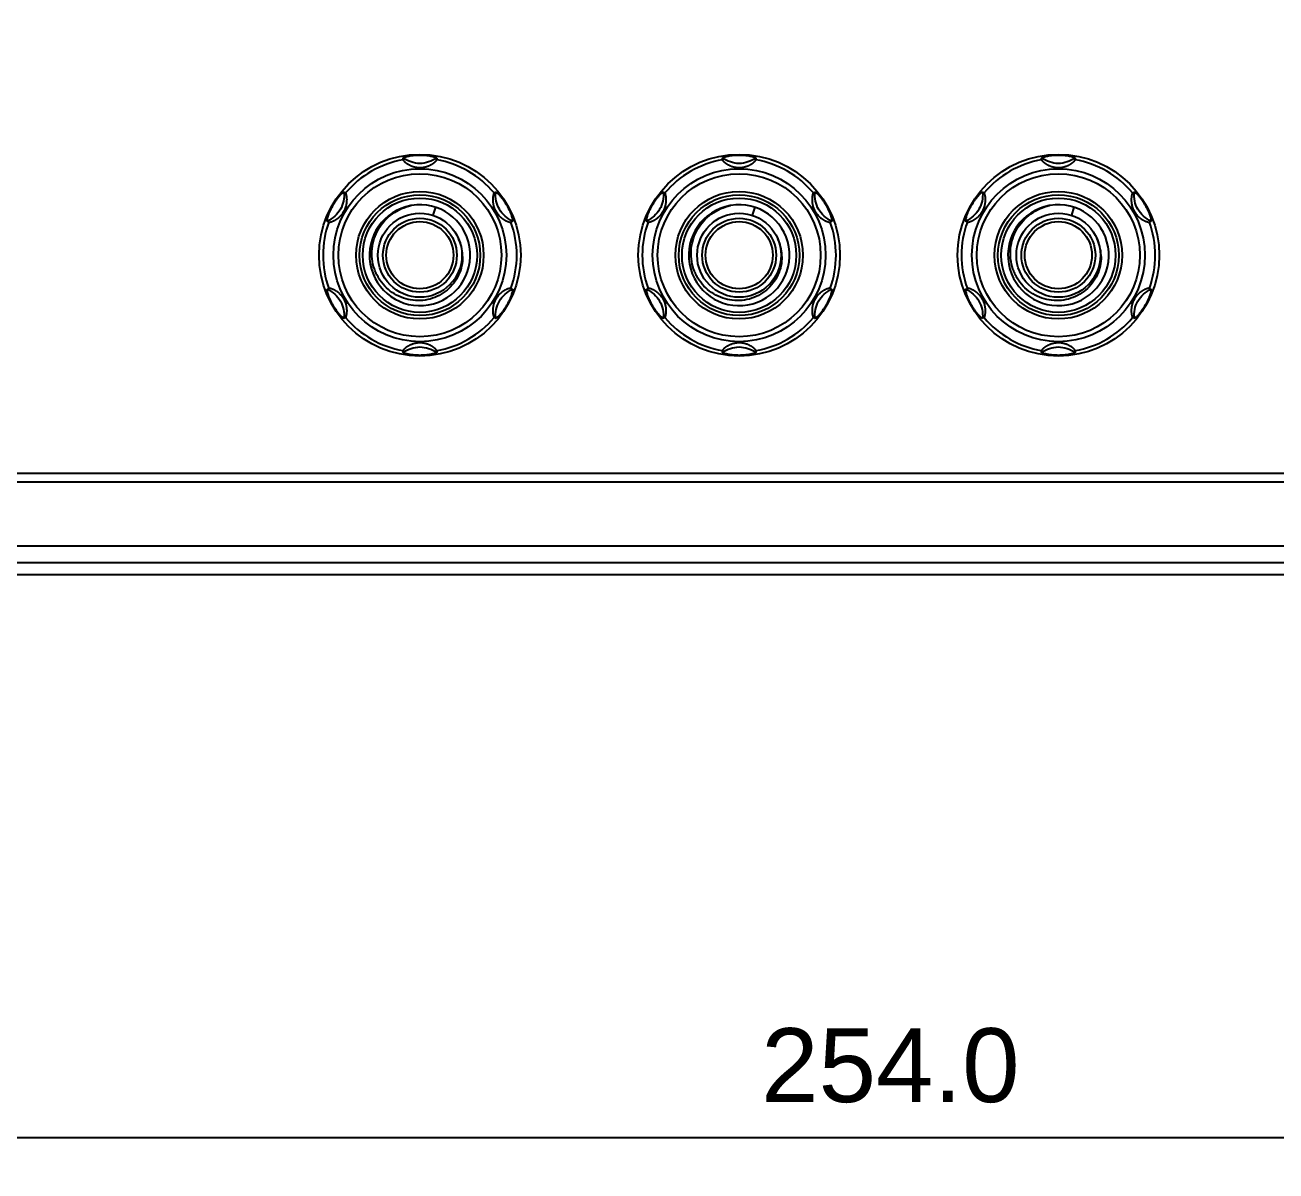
# Model space of a CAD drawing. Extents: x 1917 to 2535, y 2392 to 2924.
# Drawn here: x 1992.5 to 2066.9, y 2392 to 2460.2 of the extents above; entities that cross this region are included whole.
import ezdxf

# ---------------------------------------------------------------- set-up
doc = ezdxf.new("R2010")
doc.units = 0
doc.header["$LTSCALE"] = 10
doc.header["$MEASUREMENT"] = 0
doc.layers.get('0').update_dxf_attribs({"linetype": 'CONTINUOUS'})
doc.layers.get('DEFPOINTS').update_dxf_attribs({"linetype": 'CONTINUOUS'})
doc.layers.add('DIM', color=7, linetype='CONTINUOUS')
doc.styles.add('DIM-2', font='sanss___.ttf', dxfattribs={"height": 4.4})
doc.dimstyles.new('gw', dxfattribs={"dimscale": 2, "dimtxt": 5, "dimasz": 2, "dimexe": 1, "dimexo": 2, "dimgap": 1, "dimtad": 1, "dimdec": 1, "dimzin": 0, "dimdsep": 46, "dimtxsty": 'DIM-2', "dimcen": 2, "dimdle": 6, "dimadec": 0, "dimazin": 0, "dimtp": 0.1, "dimtm": 0.1, "dimtfac": 1, "dimtdec": 1, "dimtofl": 0, "dimtmove": 2, "dimatfit": 3, "dimfxl": 0, "dimtolj": 1, "dimtzin": 0, "dimarcsym": 0})

# ---------------------------------------------------------------- blocks, each defined once
blk = doc.blocks.new('*D2')
at = {"layer": 'DEFPOINTS', "color": 0}
for p in [(2054.75, 2576.304), (2152.117, 2419.9), (2204, 2419.9)]:
    blk.add_point(p, dxfattribs=at)
at = {"layer": 'DIM', "color": 0, "lineweight": -2}
for p, q in [((2058.75, 2576.304), (2206, 2576.304)), ((2204, 2572.304), (2204, 2423.9)), ((2156.117, 2419.9), (2206, 2419.9))]:
    blk.add_line(p, q, dxfattribs=at)
at = {"layer": 'DIM', "color": 0}
for points in [[(2203.333, 2572.304), (2204.667, 2572.304), (2204, 2576.304)], [(2203.333, 2423.9), (2204.667, 2423.9), (2204, 2419.9)]]:
    blk.add_solid(points, dxfattribs=at)
at = {"layer": 'DIM', "color": 0, "insert": (2199.731, 2498.102), "char_height": 4.4, "attachment_point": 5, "rotation": 90, "style": 'DIM-2'}
blk.add_mtext('\\A1;156.4', dxfattribs=at)
blk = doc.blocks.new('*D0')
at = {"layer": 'DEFPOINTS', "color": 0}
for p in [(1917, 2435.5), (2171, 2435.5), (2171, 2394)]:
    blk.add_point(p, dxfattribs=at)
at = {"layer": 'DIM', "color": 0, "lineweight": -2}
for p, q in [((1917, 2431.5), (1917, 2392)), ((2171, 2431.5), (2171, 2392)), ((1921, 2394), (2167, 2394))]:
    blk.add_line(p, q, dxfattribs=at)
at = {"layer": 'DIM', "color": 0}
for points in [[(1921, 2394.667), (1921, 2393.333), (1917, 2394)], [(2167, 2394.667), (2167, 2393.333), (2171, 2394)]]:
    blk.add_solid(points, dxfattribs=at)
at = {"layer": 'DIM', "color": 0, "insert": (2044, 2398.266), "char_height": 4.4, "attachment_point": 5, "style": 'DIM-2'}
blk.add_mtext('\\A1;254.0', dxfattribs=at)

msp = doc.modelspace()

# ---------------------------------------------------------------- linework, layer by layer
at = {"color": 7}
for p, q in [((2015, 2452.178), (2015, 2452.276)), ((2017, 2452.276), (2017, 2452.178)), ((2034, 2452.178), (2034, 2452.276)), ((2036, 2452.276), (2036, 2452.178)), ((2053, 2452.178), (2053, 2452.276)), ((2055, 2452.276), (2055, 2452.178)), ((2011.498, 2450.254), (2011.583, 2450.205)), ((2020.417, 2450.205), (2020.502, 2450.254)), ((2030.498, 2450.254), (2030.583, 2450.205)), ((2039.417, 2450.205), (2039.502, 2450.254)), ((2049.498, 2450.254), (2049.583, 2450.205)), ((2058.417, 2450.205), (2058.502, 2450.254)), ((2016.927, 2449.353), (2016.773, 2448.878)), ((2035.927, 2449.353), (2035.773, 2448.878)), ((2054.927, 2449.353), (2054.773, 2448.878)), ((2010.583, 2448.473), (2010.498, 2448.522)), ((2021.502, 2448.522), (2021.417, 2448.473)), ((2029.583, 2448.473), (2029.498, 2448.522)), ((2040.502, 2448.522), (2040.417, 2448.473)), ((2048.583, 2448.473), (2048.498, 2448.522)), ((2059.502, 2448.522), (2059.417, 2448.473)), ((2010.498, 2444.478), (2010.583, 2444.527)), ((2021.417, 2444.527), (2021.502, 2444.478)), ((2029.498, 2444.478), (2029.583, 2444.527)), ((2040.417, 2444.527), (2040.502, 2444.478)), ((2048.498, 2444.478), (2048.583, 2444.527)), ((2059.417, 2444.527), (2059.502, 2444.478)), ((2011.583, 2442.795), (2011.498, 2442.746)), ((2020.502, 2442.746), (2020.417, 2442.795)), ((2030.583, 2442.795), (2030.498, 2442.746)), ((2039.502, 2442.746), (2039.417, 2442.795)), ((2049.583, 2442.795), (2049.498, 2442.746)), ((2058.502, 2442.746), (2058.417, 2442.795)), ((2015, 2440.724), (2015, 2440.822)), ((2017, 2440.822), (2017, 2440.724)), ((2034, 2440.724), (2034, 2440.822)), ((2036, 2440.822), (2036, 2440.724)), ((2053, 2440.724), (2053, 2440.822)), ((2055, 2440.822), (2055, 2440.724)), ((2162, 2433.5), (1926, 2433.5)), ((2162, 2433), (1926, 2433)), ((1925.699, 2429.209), (2162.301, 2429.209)), ((1925.699, 2428.21), (2162.301, 2428.21)), ((1949, 2427.5), (2139, 2427.5))]:
    msp.add_line(p, q, dxfattribs=at)
for centre, radius in [((2016, 2446.5), 6), ((2035, 2446.5), 6), ((2054, 2446.5), 6), ((2016, 2446.5), 5.147), ((2016, 2446.5), 4.852), ((2035, 2446.5), 5.147), ((2035, 2446.5), 4.852), ((2054, 2446.5), 5.147), ((2054, 2446.5), 4.852), ((2016, 2446.5), 3.795), ((2035, 2446.5), 3.795), ((2054, 2446.5), 3.795), ((2016, 2446.5), 3.595), ((2016, 2446.5), 3.4), ((2035, 2446.5), 3.595), ((2035, 2446.5), 3.4), ((2054, 2446.5), 3.595), ((2054, 2446.5), 3.4), ((2016, 2446.5), 2.5), ((2016, 2446.5), 2.2), ((2035, 2446.5), 2.5), ((2035, 2446.5), 2.2), ((2054, 2446.5), 2.5), ((2054, 2446.5), 2.2), ((2016, 2446.5), 2), ((2035, 2446.5), 2), ((2054, 2446.5), 2)]:
    msp.add_circle(centre, radius, dxfattribs=at)
for centre, radius, start, end in [((2016, 2446.5), 5.766, 99.98818, 140.01182), ((2016, 2446.5), 5.766, 39.98818, 80.01182), ((2035, 2446.5), 5.766, 99.98818, 140.01182), ((2035, 2446.5), 5.766, 39.98818, 80.01182), ((2054, 2446.5), 5.766, 99.98818, 140.01182), ((2054, 2446.5), 5.766, 39.98818, 80.01182), ((2016, 2446.5), 3, 100.35085, 99.44619), ((2016.095, 2446.538), 2.98, 101.3727, 102.28468), ((2035, 2446.5), 3, 100.35085, 99.44619), ((2035.095, 2446.538), 2.98, 101.3727, 102.28468), ((2054, 2446.5), 3, 100.35085, 99.44619), ((2054.095, 2446.538), 2.98, 101.3727, 102.28468), ((2016, 2446.5), 5.766, 159.98818, 200.01182), ((2016, 2446.5), 5.766, 339.98818, 20.01182), ((2035, 2446.5), 5.766, 159.98818, 200.01182), ((2035, 2446.5), 5.766, 339.98818, 20.01182), ((2054, 2446.5), 5.766, 159.98818, 200.01182), ((2054, 2446.5), 5.766, 339.98818, 20.01182), ((2016.024, 2446.401), 2.519, 2.30121, 25.64582), ((2035.024, 2446.401), 2.519, 2.30121, 25.64582), ((2054.024, 2446.401), 2.519, 2.30121, 25.64582), ((2016.008, 2446.399), 2.536, 0.41505, 2.33072), ((2035.008, 2446.399), 2.536, 0.41505, 2.33072), ((2054.008, 2446.399), 2.536, 0.41505, 2.33072), ((2016, 2446.5), 5.766, 219.98818, 260.01182), ((2016, 2446.5), 5.766, 279.98818, 320.01182), ((2035, 2446.5), 5.766, 219.98818, 260.01182), ((2035, 2446.5), 5.766, 279.98818, 320.01182), ((2054, 2446.5), 5.766, 219.98818, 260.01182), ((2054, 2446.5), 5.766, 279.98818, 320.01182)]:
    msp.add_arc(centre, radius, start, end, dxfattribs=at)
for points, start_tangent, end_tangent in [([(2015, 2452.276), (2015.005, 2452.289), (2015.011, 2452.295), (2015.02, 2452.302), (2015.044, 2452.316), (2015.077, 2452.331), (2015.165, 2452.36), (2015.282, 2452.389), (2015.35, 2452.403), (2015.424, 2452.416), (2015.593, 2452.438), (2015.792, 2452.453), (2015.899, 2452.457), (2016, 2452.459)], (0.000214, 1), (1, -0.000511)), ([(2016, 2452.459), (2016.101, 2452.457), (2016.208, 2452.453), (2016.407, 2452.438), (2016.576, 2452.416), (2016.65, 2452.403), (2016.718, 2452.389), (2016.835, 2452.36), (2016.923, 2452.331), (2016.956, 2452.316), (2016.98, 2452.302), (2016.989, 2452.295), (2016.995, 2452.289), (2017, 2452.276)], (1, 0.000509), (0.0002, -1)), ([(2034, 2452.276), (2034.005, 2452.289), (2034.011, 2452.295), (2034.02, 2452.302), (2034.044, 2452.316), (2034.077, 2452.331), (2034.165, 2452.36), (2034.282, 2452.389), (2034.35, 2452.403), (2034.424, 2452.416), (2034.593, 2452.438), (2034.792, 2452.453), (2034.899, 2452.457), (2035, 2452.459)], (0.000214, 1), (1, -0.000511)), ([(2035, 2452.459), (2035.101, 2452.457), (2035.208, 2452.453), (2035.407, 2452.438), (2035.576, 2452.416), (2035.65, 2452.403), (2035.718, 2452.389), (2035.835, 2452.36), (2035.923, 2452.331), (2035.956, 2452.316), (2035.98, 2452.302), (2035.989, 2452.295), (2035.995, 2452.289), (2036, 2452.276)], (1, 0.000509), (0.0002, -1)), ([(2053, 2452.276), (2053.005, 2452.289), (2053.011, 2452.295), (2053.02, 2452.302), (2053.044, 2452.316), (2053.077, 2452.331), (2053.165, 2452.36), (2053.282, 2452.389), (2053.35, 2452.403), (2053.424, 2452.416), (2053.593, 2452.438), (2053.792, 2452.453), (2053.899, 2452.457), (2054, 2452.459)], (0.000214, 1), (1, -0.000511)), ([(2054, 2452.459), (2054.101, 2452.457), (2054.208, 2452.453), (2054.407, 2452.438), (2054.576, 2452.416), (2054.65, 2452.403), (2054.718, 2452.389), (2054.835, 2452.36), (2054.923, 2452.331), (2054.956, 2452.316), (2054.98, 2452.302), (2054.989, 2452.295), (2054.995, 2452.289), (2055, 2452.276)], (1, 0.000509), (0.0002, -1)), ([(2017, 2452.276), (2016, 2451.962), (2015, 2452.276)], (-0.84668, -0.532102), (-0.84668, 0.532102)), ([(2015, 2452.178), (2015.004, 2452.163), (2015.016, 2452.142), (2015.035, 2452.117), (2015.061, 2452.089), (2015.093, 2452.06), (2015.128, 2452.03), (2015.167, 2452), (2015.208, 2451.97), (2015.25, 2451.942), (2015.293, 2451.916), (2015.335, 2451.892), (2015.378, 2451.87), (2015.42, 2451.849), (2015.463, 2451.83), (2015.507, 2451.812), (2015.551, 2451.795), (2015.597, 2451.78), (2015.644, 2451.766), (2015.694, 2451.753), (2015.748, 2451.742), (2015.804, 2451.732), (2015.864, 2451.724), (2015.929, 2451.719), (2016, 2451.717), (2016.076, 2451.719), (2016.149, 2451.726), (2016.215, 2451.735), (2016.276, 2451.747), (2016.333, 2451.76), (2016.385, 2451.775), (2016.434, 2451.79), (2016.481, 2451.808), (2016.528, 2451.826), (2016.573, 2451.846), (2016.618, 2451.868), (2016.662, 2451.891), (2016.706, 2451.915), (2016.748, 2451.941), (2016.789, 2451.968), (2016.829, 2451.996), (2016.866, 2452.025), (2016.901, 2452.054), (2016.932, 2452.083), (2016.959, 2452.111), (2016.98, 2452.136), (2016.995, 2452.159), (2017, 2452.178)], (-0.000004, -1), (-0.000004, 1)), ([(2036, 2452.276), (2035, 2451.962), (2034, 2452.276)], (-0.84668, -0.532102), (-0.84668, 0.532102)), ([(2034, 2452.178), (2034.004, 2452.163), (2034.016, 2452.142), (2034.035, 2452.117), (2034.061, 2452.089), (2034.093, 2452.06), (2034.128, 2452.03), (2034.167, 2452), (2034.208, 2451.97), (2034.25, 2451.942), (2034.293, 2451.916), (2034.335, 2451.892), (2034.378, 2451.87), (2034.42, 2451.849), (2034.463, 2451.83), (2034.507, 2451.812), (2034.551, 2451.795), (2034.597, 2451.78), (2034.644, 2451.766), (2034.694, 2451.753), (2034.748, 2451.742), (2034.804, 2451.732), (2034.864, 2451.724), (2034.929, 2451.719), (2035, 2451.717), (2035.076, 2451.719), (2035.149, 2451.726), (2035.215, 2451.735), (2035.276, 2451.747), (2035.333, 2451.76), (2035.385, 2451.775), (2035.434, 2451.79), (2035.481, 2451.808), (2035.528, 2451.826), (2035.573, 2451.846), (2035.618, 2451.868), (2035.662, 2451.891), (2035.706, 2451.915), (2035.748, 2451.941), (2035.789, 2451.968), (2035.829, 2451.996), (2035.866, 2452.025), (2035.901, 2452.054), (2035.932, 2452.083), (2035.959, 2452.111), (2035.98, 2452.136), (2035.995, 2452.159), (2036, 2452.178)], (-0.000004, -1), (-0.000004, 1)), ([(2055, 2452.276), (2054, 2451.962), (2053, 2452.276)], (-0.84668, -0.532102), (-0.84668, 0.532102)), ([(2053, 2452.178), (2053.004, 2452.163), (2053.016, 2452.142), (2053.035, 2452.117), (2053.061, 2452.089), (2053.093, 2452.06), (2053.128, 2452.03), (2053.167, 2452), (2053.208, 2451.97), (2053.25, 2451.942), (2053.293, 2451.916), (2053.335, 2451.892), (2053.378, 2451.87), (2053.42, 2451.849), (2053.463, 2451.83), (2053.507, 2451.812), (2053.551, 2451.795), (2053.597, 2451.78), (2053.644, 2451.766), (2053.694, 2451.753), (2053.748, 2451.742), (2053.804, 2451.732), (2053.864, 2451.724), (2053.929, 2451.719), (2054, 2451.717), (2054.076, 2451.719), (2054.149, 2451.726), (2054.215, 2451.735), (2054.276, 2451.747), (2054.333, 2451.76), (2054.385, 2451.775), (2054.434, 2451.79), (2054.481, 2451.808), (2054.528, 2451.826), (2054.573, 2451.846), (2054.618, 2451.868), (2054.662, 2451.891), (2054.706, 2451.915), (2054.748, 2451.941), (2054.789, 2451.968), (2054.829, 2451.996), (2054.866, 2452.025), (2054.901, 2452.054), (2054.932, 2452.083), (2054.959, 2452.111), (2054.98, 2452.136), (2054.995, 2452.159), (2055, 2452.178)], (-0.000004, -1), (-0.000004, 1)), ([(2011.498, 2450.254), (2011.27, 2449.231), (2010.498, 2448.522)], (0.037474, -0.999298), (-0.884154, -0.467196)), ([(2010.583, 2448.473), (2010.598, 2448.469), (2010.621, 2448.468), (2010.653, 2448.473), (2010.69, 2448.482), (2010.731, 2448.494), (2010.774, 2448.51), (2010.82, 2448.528), (2010.866, 2448.549), (2010.911, 2448.571), (2010.955, 2448.595), (2010.997, 2448.62), (2011.037, 2448.645), (2011.076, 2448.672), (2011.114, 2448.699), (2011.152, 2448.728), (2011.188, 2448.758), (2011.224, 2448.789), (2011.259, 2448.823), (2011.295, 2448.859), (2011.332, 2448.9), (2011.369, 2448.943), (2011.405, 2448.991), (2011.442, 2449.044), (2011.479, 2449.104), (2011.515, 2449.171), (2011.547, 2449.237), (2011.572, 2449.298), (2011.592, 2449.356), (2011.61, 2449.413), (2011.624, 2449.467), (2011.635, 2449.52), (2011.644, 2449.571), (2011.651, 2449.621), (2011.657, 2449.671), (2011.66, 2449.72), (2011.662, 2449.768), (2011.663, 2449.817), (2011.662, 2449.865), (2011.659, 2449.913), (2011.655, 2449.96), (2011.649, 2450.007), (2011.641, 2450.052), (2011.632, 2450.095), (2011.621, 2450.134), (2011.609, 2450.167), (2011.596, 2450.191), (2011.583, 2450.205)], (0.866023, -0.500004), (-0.866028, 0.499996)), ([(2010.84, 2449.479), (2010.891, 2449.566), (2010.948, 2449.656), (2011.061, 2449.821), (2011.165, 2449.957), (2011.214, 2450.015), (2011.259, 2450.067), (2011.342, 2450.153), (2011.412, 2450.215), (2011.441, 2450.236), (2011.465, 2450.25), (2011.476, 2450.254), (2011.484, 2450.256), (2011.498, 2450.254)], (0.499585, 0.866265), (0.866109, -0.499855)), ([(2020.417, 2450.205), (2020.407, 2450.196), (2020.397, 2450.179), (2020.386, 2450.156), (2020.376, 2450.126), (2020.367, 2450.091), (2020.359, 2450.052), (2020.352, 2450.011), (2020.346, 2449.967), (2020.342, 2449.922), (2020.339, 2449.877), (2020.337, 2449.83), (2020.337, 2449.784), (2020.339, 2449.738), (2020.341, 2449.692), (2020.346, 2449.646), (2020.352, 2449.599), (2020.359, 2449.551), (2020.368, 2449.503), (2020.38, 2449.454), (2020.393, 2449.403), (2020.409, 2449.351), (2020.429, 2449.297), (2020.451, 2449.242), (2020.478, 2449.183), (2020.511, 2449.121), (2020.55, 2449.056), (2020.593, 2448.994), (2020.634, 2448.94), (2020.675, 2448.892), (2020.716, 2448.848), (2020.755, 2448.809), (2020.794, 2448.774), (2020.832, 2448.741), (2020.872, 2448.71), (2020.912, 2448.68), (2020.953, 2448.651), (2020.996, 2448.624), (2021.039, 2448.599), (2021.083, 2448.575), (2021.127, 2448.552), (2021.172, 2448.532), (2021.216, 2448.513), (2021.259, 2448.498), (2021.3, 2448.485), (2021.338, 2448.475), (2021.371, 2448.469), (2021.398, 2448.468), (2021.417, 2448.473)], (-0.866028, -0.499996), (0.866023, 0.500004)), ([(2021.502, 2448.522), (2020.73, 2449.231), (2020.502, 2450.254)], (-0.884154, 0.467196), (0.037474, 0.999298)), ([(2020.502, 2450.254), (2020.516, 2450.256), (2020.524, 2450.254), (2020.535, 2450.25), (2020.559, 2450.236), (2020.588, 2450.215), (2020.658, 2450.153), (2020.741, 2450.066), (2020.787, 2450.015), (2020.835, 2449.957), (2020.939, 2449.821), (2021.052, 2449.657), (2021.109, 2449.566), (2021.16, 2449.479)], (0.866099, 0.499873), (0.499588, -0.866263)), ([(2030.498, 2450.254), (2030.27, 2449.231), (2029.498, 2448.522)], (0.037474, -0.999298), (-0.884154, -0.467196)), ([(2029.583, 2448.473), (2029.598, 2448.469), (2029.621, 2448.468), (2029.653, 2448.473), (2029.69, 2448.482), (2029.731, 2448.494), (2029.774, 2448.51), (2029.82, 2448.528), (2029.866, 2448.549), (2029.911, 2448.571), (2029.955, 2448.595), (2029.997, 2448.62), (2030.037, 2448.645), (2030.076, 2448.672), (2030.114, 2448.699), (2030.152, 2448.728), (2030.188, 2448.758), (2030.224, 2448.789), (2030.259, 2448.823), (2030.295, 2448.859), (2030.332, 2448.9), (2030.369, 2448.943), (2030.405, 2448.991), (2030.442, 2449.044), (2030.479, 2449.104), (2030.515, 2449.171), (2030.547, 2449.237), (2030.572, 2449.298), (2030.592, 2449.356), (2030.61, 2449.413), (2030.624, 2449.467), (2030.635, 2449.52), (2030.644, 2449.571), (2030.651, 2449.621), (2030.657, 2449.671), (2030.66, 2449.72), (2030.662, 2449.768), (2030.663, 2449.817), (2030.662, 2449.865), (2030.659, 2449.913), (2030.655, 2449.96), (2030.649, 2450.007), (2030.641, 2450.052), (2030.632, 2450.095), (2030.621, 2450.134), (2030.609, 2450.167), (2030.596, 2450.191), (2030.583, 2450.205)], (0.866023, -0.500004), (-0.866028, 0.499996)), ([(2029.84, 2449.479), (2029.891, 2449.566), (2029.948, 2449.656), (2030.061, 2449.821), (2030.165, 2449.957), (2030.214, 2450.015), (2030.259, 2450.067), (2030.342, 2450.153), (2030.412, 2450.215), (2030.441, 2450.236), (2030.465, 2450.25), (2030.476, 2450.254), (2030.484, 2450.256), (2030.498, 2450.254)], (0.499585, 0.866265), (0.866109, -0.499855)), ([(2039.417, 2450.205), (2039.407, 2450.196), (2039.397, 2450.179), (2039.386, 2450.156), (2039.376, 2450.126), (2039.367, 2450.091), (2039.359, 2450.052), (2039.352, 2450.011), (2039.346, 2449.967), (2039.342, 2449.922), (2039.339, 2449.877), (2039.337, 2449.83), (2039.337, 2449.784), (2039.339, 2449.738), (2039.341, 2449.692), (2039.346, 2449.646), (2039.352, 2449.599), (2039.359, 2449.551), (2039.368, 2449.503), (2039.38, 2449.454), (2039.393, 2449.403), (2039.409, 2449.351), (2039.429, 2449.297), (2039.451, 2449.242), (2039.478, 2449.183), (2039.511, 2449.121), (2039.55, 2449.056), (2039.593, 2448.994), (2039.634, 2448.94), (2039.675, 2448.892), (2039.716, 2448.848), (2039.755, 2448.809), (2039.794, 2448.774), (2039.832, 2448.741), (2039.872, 2448.71), (2039.912, 2448.68), (2039.953, 2448.651), (2039.996, 2448.624), (2040.039, 2448.599), (2040.083, 2448.575), (2040.127, 2448.552), (2040.172, 2448.532), (2040.216, 2448.513), (2040.259, 2448.498), (2040.3, 2448.485), (2040.338, 2448.475), (2040.371, 2448.469), (2040.398, 2448.468), (2040.417, 2448.473)], (-0.866028, -0.499996), (0.866023, 0.500004)), ([(2040.502, 2448.522), (2039.73, 2449.231), (2039.502, 2450.254)], (-0.884154, 0.467196), (0.037474, 0.999298)), ([(2039.502, 2450.254), (2039.516, 2450.256), (2039.524, 2450.254), (2039.535, 2450.25), (2039.559, 2450.236), (2039.588, 2450.215), (2039.658, 2450.153), (2039.741, 2450.066), (2039.787, 2450.015), (2039.835, 2449.957), (2039.939, 2449.821), (2040.052, 2449.657), (2040.109, 2449.566), (2040.16, 2449.479)], (0.866099, 0.499873), (0.499588, -0.866263)), ([(2049.498, 2450.254), (2049.27, 2449.231), (2048.498, 2448.522)], (0.037474, -0.999298), (-0.884154, -0.467196)), ([(2048.583, 2448.473), (2048.598, 2448.469), (2048.621, 2448.468), (2048.653, 2448.473), (2048.69, 2448.482), (2048.731, 2448.494), (2048.774, 2448.51), (2048.82, 2448.528), (2048.866, 2448.549), (2048.911, 2448.571), (2048.955, 2448.595), (2048.997, 2448.62), (2049.037, 2448.645), (2049.076, 2448.672), (2049.114, 2448.699), (2049.152, 2448.728), (2049.188, 2448.758), (2049.224, 2448.789), (2049.259, 2448.823), (2049.295, 2448.859), (2049.332, 2448.9), (2049.369, 2448.943), (2049.405, 2448.991), (2049.442, 2449.044), (2049.479, 2449.104), (2049.515, 2449.171), (2049.547, 2449.237), (2049.572, 2449.298), (2049.592, 2449.356), (2049.61, 2449.413), (2049.624, 2449.467), (2049.635, 2449.52), (2049.644, 2449.571), (2049.651, 2449.621), (2049.657, 2449.671), (2049.66, 2449.72), (2049.662, 2449.768), (2049.663, 2449.817), (2049.662, 2449.865), (2049.659, 2449.913), (2049.655, 2449.96), (2049.649, 2450.007), (2049.641, 2450.052), (2049.632, 2450.095), (2049.621, 2450.134), (2049.609, 2450.167), (2049.596, 2450.191), (2049.583, 2450.205)], (0.866023, -0.500004), (-0.866028, 0.499996)), ([(2048.84, 2449.479), (2048.891, 2449.566), (2048.948, 2449.656), (2049.061, 2449.821), (2049.165, 2449.957), (2049.214, 2450.015), (2049.259, 2450.067), (2049.342, 2450.153), (2049.412, 2450.215), (2049.441, 2450.236), (2049.465, 2450.25), (2049.476, 2450.254), (2049.484, 2450.256), (2049.498, 2450.254)], (0.499585, 0.866265), (0.866109, -0.499855)), ([(2058.417, 2450.205), (2058.407, 2450.196), (2058.397, 2450.179), (2058.386, 2450.156), (2058.376, 2450.126), (2058.367, 2450.091), (2058.359, 2450.052), (2058.352, 2450.011), (2058.346, 2449.967), (2058.342, 2449.922), (2058.339, 2449.877), (2058.337, 2449.83), (2058.337, 2449.784), (2058.339, 2449.738), (2058.341, 2449.692), (2058.346, 2449.646), (2058.352, 2449.599), (2058.359, 2449.551), (2058.368, 2449.503), (2058.38, 2449.454), (2058.393, 2449.403), (2058.409, 2449.351), (2058.429, 2449.297), (2058.451, 2449.242), (2058.478, 2449.183), (2058.511, 2449.121), (2058.55, 2449.056), (2058.593, 2448.994), (2058.634, 2448.94), (2058.675, 2448.892), (2058.716, 2448.848), (2058.755, 2448.809), (2058.794, 2448.774), (2058.832, 2448.741), (2058.872, 2448.71), (2058.912, 2448.68), (2058.953, 2448.651), (2058.996, 2448.624), (2059.039, 2448.599), (2059.083, 2448.575), (2059.127, 2448.552), (2059.172, 2448.532), (2059.216, 2448.513), (2059.259, 2448.498), (2059.3, 2448.485), (2059.338, 2448.475), (2059.371, 2448.469), (2059.398, 2448.468), (2059.417, 2448.473)], (-0.866028, -0.499996), (0.866023, 0.500004)), ([(2059.502, 2448.522), (2058.73, 2449.231), (2058.502, 2450.254)], (-0.884154, 0.467196), (0.037474, 0.999298)), ([(2058.502, 2450.254), (2058.516, 2450.256), (2058.524, 2450.254), (2058.535, 2450.25), (2058.559, 2450.236), (2058.588, 2450.215), (2058.658, 2450.153), (2058.741, 2450.066), (2058.787, 2450.015), (2058.835, 2449.957), (2058.939, 2449.821), (2059.052, 2449.657), (2059.109, 2449.566), (2059.16, 2449.479)], (0.866099, 0.499873), (0.499588, -0.866263)), ([(2010.498, 2448.522), (2010.49, 2448.533), (2010.487, 2448.541), (2010.485, 2448.552), (2010.485, 2448.58), (2010.489, 2448.616), (2010.507, 2448.707), (2010.541, 2448.822), (2010.563, 2448.888), (2010.589, 2448.958), (2010.654, 2449.117), (2010.74, 2449.297), (2010.79, 2449.392), (2010.84, 2449.479)], (-0.865925, 0.500174), (0.500469, 0.865754)), ([(2013.404, 2445.405), (2013.291, 2445.685), (2013.159, 2446.277), (2013.154, 2446.886), (2013.28, 2447.486), (2013.531, 2448.048), (2013.896, 2448.548), (2014.362, 2448.962), (2014.907, 2449.271), (2015.461, 2449.45)], (-0.421336, 0.906904), (0.977103, 0.212766)), ([(2021.16, 2449.479), (2021.21, 2449.391), (2021.26, 2449.297), (2021.346, 2449.117), (2021.411, 2448.959), (2021.437, 2448.888), (2021.459, 2448.823), (2021.493, 2448.707), (2021.511, 2448.616), (2021.515, 2448.58), (2021.515, 2448.552), (2021.513, 2448.541), (2021.51, 2448.533), (2021.502, 2448.522)], (0.500473, -0.865752), (-0.865925, -0.500174)), ([(2029.498, 2448.522), (2029.49, 2448.533), (2029.487, 2448.541), (2029.485, 2448.552), (2029.485, 2448.58), (2029.489, 2448.616), (2029.507, 2448.707), (2029.541, 2448.822), (2029.563, 2448.888), (2029.589, 2448.958), (2029.654, 2449.117), (2029.74, 2449.297), (2029.79, 2449.392), (2029.84, 2449.479)], (-0.865925, 0.500174), (0.500469, 0.865754)), ([(2032.404, 2445.405), (2032.291, 2445.685), (2032.159, 2446.277), (2032.154, 2446.886), (2032.28, 2447.486), (2032.531, 2448.048), (2032.896, 2448.548), (2033.362, 2448.962), (2033.907, 2449.271), (2034.461, 2449.45)], (-0.421336, 0.906904), (0.977103, 0.212766)), ([(2040.16, 2449.479), (2040.21, 2449.391), (2040.26, 2449.297), (2040.346, 2449.117), (2040.411, 2448.959), (2040.437, 2448.888), (2040.459, 2448.823), (2040.493, 2448.707), (2040.511, 2448.616), (2040.515, 2448.58), (2040.515, 2448.552), (2040.513, 2448.541), (2040.51, 2448.533), (2040.502, 2448.522)], (0.500473, -0.865752), (-0.865925, -0.500174)), ([(2048.498, 2448.522), (2048.49, 2448.533), (2048.487, 2448.541), (2048.485, 2448.552), (2048.485, 2448.58), (2048.489, 2448.616), (2048.507, 2448.707), (2048.541, 2448.822), (2048.563, 2448.888), (2048.589, 2448.958), (2048.654, 2449.117), (2048.74, 2449.297), (2048.79, 2449.392), (2048.84, 2449.479)], (-0.865925, 0.500174), (0.500469, 0.865754)), ([(2051.404, 2445.405), (2051.291, 2445.685), (2051.159, 2446.277), (2051.154, 2446.886), (2051.28, 2447.486), (2051.531, 2448.048), (2051.896, 2448.548), (2052.362, 2448.962), (2052.907, 2449.271), (2053.461, 2449.45)], (-0.421336, 0.906904), (0.977103, 0.212766)), ([(2059.16, 2449.479), (2059.21, 2449.391), (2059.26, 2449.297), (2059.346, 2449.117), (2059.411, 2448.959), (2059.437, 2448.888), (2059.459, 2448.823), (2059.493, 2448.707), (2059.511, 2448.616), (2059.515, 2448.58), (2059.515, 2448.552), (2059.513, 2448.541), (2059.51, 2448.533), (2059.502, 2448.522)], (0.500473, -0.865752), (-0.865925, -0.500174)), ([(2018.543, 2446.418), (2018.486, 2445.861), (2018.307, 2445.326), (2018.015, 2444.84), (2017.622, 2444.426), (2017.145, 2444.105), (2016.608, 2443.893), (2016.033, 2443.802), (2015.449, 2443.836), (2014.883, 2443.996), (2014.36, 2444.275), (2013.907, 2444.662), (2013.545, 2445.139), (2013.404, 2445.405)], (0.007241, -0.999974), (-0.421336, 0.906904)), ([(2037.543, 2446.418), (2037.486, 2445.861), (2037.307, 2445.326), (2037.015, 2444.84), (2036.622, 2444.426), (2036.145, 2444.105), (2035.608, 2443.893), (2035.033, 2443.802), (2034.449, 2443.836), (2033.883, 2443.996), (2033.36, 2444.275), (2032.907, 2444.662), (2032.545, 2445.139), (2032.404, 2445.405)], (0.007241, -0.999974), (-0.421336, 0.906904)), ([(2056.543, 2446.418), (2056.486, 2445.861), (2056.307, 2445.326), (2056.015, 2444.84), (2055.622, 2444.426), (2055.145, 2444.105), (2054.608, 2443.893), (2054.033, 2443.802), (2053.449, 2443.836), (2052.883, 2443.996), (2052.36, 2444.275), (2051.907, 2444.662), (2051.545, 2445.139), (2051.404, 2445.405)], (0.007241, -0.999974), (-0.421336, 0.906904)), ([(2010.84, 2443.521), (2010.79, 2443.609), (2010.74, 2443.703), (2010.654, 2443.883), (2010.589, 2444.041), (2010.563, 2444.112), (2010.541, 2444.177), (2010.507, 2444.293), (2010.489, 2444.384), (2010.485, 2444.42), (2010.485, 2444.448), (2010.487, 2444.459), (2010.49, 2444.467), (2010.498, 2444.478)], (-0.500473, 0.865752), (0.865925, 0.500174)), ([(2010.498, 2444.478), (2011.27, 2443.769), (2011.498, 2442.746)], (0.884154, -0.467196), (-0.037474, -0.999298)), ([(2011.583, 2442.795), (2011.593, 2442.804), (2011.603, 2442.821), (2011.614, 2442.844), (2011.624, 2442.874), (2011.633, 2442.909), (2011.641, 2442.948), (2011.648, 2442.989), (2011.654, 2443.033), (2011.658, 2443.078), (2011.661, 2443.123), (2011.663, 2443.17), (2011.663, 2443.216), (2011.661, 2443.262), (2011.659, 2443.308), (2011.654, 2443.354), (2011.648, 2443.401), (2011.641, 2443.449), (2011.632, 2443.497), (2011.62, 2443.546), (2011.607, 2443.597), (2011.591, 2443.649), (2011.571, 2443.703), (2011.549, 2443.758), (2011.522, 2443.817), (2011.489, 2443.879), (2011.45, 2443.944), (2011.407, 2444.006), (2011.366, 2444.06), (2011.325, 2444.108), (2011.284, 2444.152), (2011.245, 2444.191), (2011.206, 2444.226), (2011.168, 2444.259), (2011.128, 2444.29), (2011.088, 2444.32), (2011.047, 2444.349), (2011.004, 2444.376), (2010.961, 2444.401), (2010.917, 2444.425), (2010.873, 2444.448), (2010.828, 2444.468), (2010.784, 2444.487), (2010.741, 2444.502), (2010.7, 2444.515), (2010.662, 2444.525), (2010.629, 2444.531), (2010.602, 2444.532), (2010.583, 2444.527)], (0.866028, 0.499996), (-0.866023, -0.500004)), ([(2021.417, 2444.527), (2021.402, 2444.531), (2021.379, 2444.532), (2021.347, 2444.527), (2021.31, 2444.518), (2021.269, 2444.506), (2021.226, 2444.49), (2021.18, 2444.472), (2021.134, 2444.451), (2021.089, 2444.429), (2021.045, 2444.405), (2021.003, 2444.38), (2020.963, 2444.355), (2020.924, 2444.328), (2020.886, 2444.301), (2020.848, 2444.272), (2020.812, 2444.242), (2020.776, 2444.211), (2020.741, 2444.177), (2020.705, 2444.141), (2020.668, 2444.1), (2020.631, 2444.057), (2020.595, 2444.009), (2020.558, 2443.956), (2020.521, 2443.896), (2020.485, 2443.829), (2020.453, 2443.763), (2020.428, 2443.702), (2020.408, 2443.644), (2020.39, 2443.587), (2020.376, 2443.533), (2020.365, 2443.48), (2020.356, 2443.429), (2020.349, 2443.379), (2020.343, 2443.329), (2020.34, 2443.28), (2020.338, 2443.232), (2020.337, 2443.183), (2020.338, 2443.135), (2020.341, 2443.087), (2020.345, 2443.04), (2020.351, 2442.993), (2020.359, 2442.948), (2020.368, 2442.905), (2020.379, 2442.866), (2020.391, 2442.833), (2020.404, 2442.809), (2020.417, 2442.795)], (-0.866023, 0.500004), (0.866028, -0.499996)), ([(2020.502, 2442.746), (2020.73, 2443.769), (2021.502, 2444.478)], (-0.037474, 0.999298), (0.884154, 0.467196)), ([(2021.502, 2444.478), (2021.51, 2444.467), (2021.513, 2444.459), (2021.515, 2444.448), (2021.515, 2444.42), (2021.511, 2444.384), (2021.493, 2444.293), (2021.459, 2444.178), (2021.437, 2444.112), (2021.411, 2444.042), (2021.346, 2443.883), (2021.26, 2443.703), (2021.21, 2443.608), (2021.16, 2443.521)], (0.865925, -0.500174), (-0.500469, -0.865754)), ([(2029.84, 2443.521), (2029.79, 2443.609), (2029.74, 2443.703), (2029.654, 2443.883), (2029.589, 2444.041), (2029.563, 2444.112), (2029.541, 2444.177), (2029.507, 2444.293), (2029.489, 2444.384), (2029.485, 2444.42), (2029.485, 2444.448), (2029.487, 2444.459), (2029.49, 2444.467), (2029.498, 2444.478)], (-0.500473, 0.865752), (0.865925, 0.500174)), ([(2029.498, 2444.478), (2030.27, 2443.769), (2030.498, 2442.746)], (0.884154, -0.467196), (-0.037474, -0.999298)), ([(2030.583, 2442.795), (2030.593, 2442.804), (2030.603, 2442.821), (2030.614, 2442.844), (2030.624, 2442.874), (2030.633, 2442.909), (2030.641, 2442.948), (2030.648, 2442.989), (2030.654, 2443.033), (2030.658, 2443.078), (2030.661, 2443.123), (2030.663, 2443.17), (2030.663, 2443.216), (2030.661, 2443.262), (2030.659, 2443.308), (2030.654, 2443.354), (2030.648, 2443.401), (2030.641, 2443.449), (2030.632, 2443.497), (2030.62, 2443.546), (2030.607, 2443.597), (2030.591, 2443.649), (2030.571, 2443.703), (2030.549, 2443.758), (2030.522, 2443.817), (2030.489, 2443.879), (2030.45, 2443.944), (2030.407, 2444.006), (2030.366, 2444.06), (2030.325, 2444.108), (2030.284, 2444.152), (2030.245, 2444.191), (2030.206, 2444.226), (2030.168, 2444.259), (2030.128, 2444.29), (2030.088, 2444.32), (2030.047, 2444.349), (2030.004, 2444.376), (2029.961, 2444.401), (2029.917, 2444.425), (2029.873, 2444.448), (2029.828, 2444.468), (2029.784, 2444.487), (2029.741, 2444.502), (2029.7, 2444.515), (2029.662, 2444.525), (2029.629, 2444.531), (2029.602, 2444.532), (2029.583, 2444.527)], (0.866028, 0.499996), (-0.866023, -0.500004)), ([(2040.417, 2444.527), (2040.402, 2444.531), (2040.379, 2444.532), (2040.347, 2444.527), (2040.31, 2444.518), (2040.269, 2444.506), (2040.226, 2444.49), (2040.18, 2444.472), (2040.134, 2444.451), (2040.089, 2444.429), (2040.045, 2444.405), (2040.003, 2444.38), (2039.963, 2444.355), (2039.924, 2444.328), (2039.886, 2444.301), (2039.848, 2444.272), (2039.812, 2444.242), (2039.776, 2444.211), (2039.741, 2444.177), (2039.705, 2444.141), (2039.668, 2444.1), (2039.631, 2444.057), (2039.595, 2444.009), (2039.558, 2443.956), (2039.521, 2443.896), (2039.485, 2443.829), (2039.453, 2443.763), (2039.428, 2443.702), (2039.408, 2443.644), (2039.39, 2443.587), (2039.376, 2443.533), (2039.365, 2443.48), (2039.356, 2443.429), (2039.349, 2443.379), (2039.343, 2443.329), (2039.34, 2443.28), (2039.338, 2443.232), (2039.337, 2443.183), (2039.338, 2443.135), (2039.341, 2443.087), (2039.345, 2443.04), (2039.351, 2442.993), (2039.359, 2442.948), (2039.368, 2442.905), (2039.379, 2442.866), (2039.391, 2442.833), (2039.404, 2442.809), (2039.417, 2442.795)], (-0.866023, 0.500004), (0.866028, -0.499996)), ([(2039.502, 2442.746), (2039.73, 2443.769), (2040.502, 2444.478)], (-0.037474, 0.999298), (0.884154, 0.467196)), ([(2040.502, 2444.478), (2040.51, 2444.467), (2040.513, 2444.459), (2040.515, 2444.448), (2040.515, 2444.42), (2040.511, 2444.384), (2040.493, 2444.293), (2040.459, 2444.178), (2040.437, 2444.112), (2040.411, 2444.042), (2040.346, 2443.883), (2040.26, 2443.703), (2040.21, 2443.608), (2040.16, 2443.521)], (0.865925, -0.500174), (-0.500469, -0.865754)), ([(2048.84, 2443.521), (2048.79, 2443.609), (2048.74, 2443.703), (2048.654, 2443.883), (2048.589, 2444.041), (2048.563, 2444.112), (2048.541, 2444.177), (2048.507, 2444.293), (2048.489, 2444.384), (2048.485, 2444.42), (2048.485, 2444.448), (2048.487, 2444.459), (2048.49, 2444.467), (2048.498, 2444.478)], (-0.500473, 0.865752), (0.865925, 0.500174)), ([(2048.498, 2444.478), (2049.27, 2443.769), (2049.498, 2442.746)], (0.884154, -0.467196), (-0.037474, -0.999298)), ([(2049.583, 2442.795), (2049.593, 2442.804), (2049.603, 2442.821), (2049.614, 2442.844), (2049.624, 2442.874), (2049.633, 2442.909), (2049.641, 2442.948), (2049.648, 2442.989), (2049.654, 2443.033), (2049.658, 2443.078), (2049.661, 2443.123), (2049.663, 2443.17), (2049.663, 2443.216), (2049.661, 2443.262), (2049.659, 2443.308), (2049.654, 2443.354), (2049.648, 2443.401), (2049.641, 2443.449), (2049.632, 2443.497), (2049.62, 2443.546), (2049.607, 2443.597), (2049.591, 2443.649), (2049.571, 2443.703), (2049.549, 2443.758), (2049.522, 2443.817), (2049.489, 2443.879), (2049.45, 2443.944), (2049.407, 2444.006), (2049.366, 2444.06), (2049.325, 2444.108), (2049.284, 2444.152), (2049.245, 2444.191), (2049.206, 2444.226), (2049.168, 2444.259), (2049.128, 2444.29), (2049.088, 2444.32), (2049.047, 2444.349), (2049.004, 2444.376), (2048.961, 2444.401), (2048.917, 2444.425), (2048.873, 2444.448), (2048.828, 2444.468), (2048.784, 2444.487), (2048.741, 2444.502), (2048.7, 2444.515), (2048.662, 2444.525), (2048.629, 2444.531), (2048.602, 2444.532), (2048.583, 2444.527)], (0.866028, 0.499996), (-0.866023, -0.500004)), ([(2059.417, 2444.527), (2059.402, 2444.531), (2059.379, 2444.532), (2059.347, 2444.527), (2059.31, 2444.518), (2059.269, 2444.506), (2059.226, 2444.49), (2059.18, 2444.472), (2059.134, 2444.451), (2059.089, 2444.429), (2059.045, 2444.405), (2059.003, 2444.38), (2058.963, 2444.355), (2058.924, 2444.328), (2058.886, 2444.301), (2058.848, 2444.272), (2058.812, 2444.242), (2058.776, 2444.211), (2058.741, 2444.177), (2058.705, 2444.141), (2058.668, 2444.1), (2058.631, 2444.057), (2058.595, 2444.009), (2058.558, 2443.956), (2058.521, 2443.896), (2058.485, 2443.829), (2058.453, 2443.763), (2058.428, 2443.702), (2058.408, 2443.644), (2058.39, 2443.587), (2058.376, 2443.533), (2058.365, 2443.48), (2058.356, 2443.429), (2058.349, 2443.379), (2058.343, 2443.329), (2058.34, 2443.28), (2058.338, 2443.232), (2058.337, 2443.183), (2058.338, 2443.135), (2058.341, 2443.087), (2058.345, 2443.04), (2058.351, 2442.993), (2058.359, 2442.948), (2058.368, 2442.905), (2058.379, 2442.866), (2058.391, 2442.833), (2058.404, 2442.809), (2058.417, 2442.795)], (-0.866023, 0.500004), (0.866028, -0.499996)), ([(2058.502, 2442.746), (2058.73, 2443.769), (2059.502, 2444.478)], (-0.037474, 0.999298), (0.884154, 0.467196)), ([(2059.502, 2444.478), (2059.51, 2444.467), (2059.513, 2444.459), (2059.515, 2444.448), (2059.515, 2444.42), (2059.511, 2444.384), (2059.493, 2444.293), (2059.459, 2444.178), (2059.437, 2444.112), (2059.411, 2444.042), (2059.346, 2443.883), (2059.26, 2443.703), (2059.21, 2443.608), (2059.16, 2443.521)], (0.865925, -0.500174), (-0.500469, -0.865754)), ([(2011.498, 2442.746), (2011.484, 2442.744), (2011.476, 2442.746), (2011.465, 2442.75), (2011.441, 2442.764), (2011.412, 2442.785), (2011.342, 2442.847), (2011.259, 2442.934), (2011.213, 2442.985), (2011.165, 2443.043), (2011.061, 2443.179), (2010.948, 2443.343), (2010.891, 2443.434), (2010.84, 2443.521)], (-0.866099, -0.499873), (-0.499588, 0.866263)), ([(2021.16, 2443.521), (2021.109, 2443.434), (2021.052, 2443.344), (2020.939, 2443.179), (2020.835, 2443.043), (2020.786, 2442.985), (2020.741, 2442.933), (2020.658, 2442.847), (2020.588, 2442.785), (2020.559, 2442.764), (2020.535, 2442.75), (2020.524, 2442.746), (2020.516, 2442.744), (2020.502, 2442.746)], (-0.499585, -0.866265), (-0.866109, 0.499855)), ([(2030.498, 2442.746), (2030.484, 2442.744), (2030.476, 2442.746), (2030.465, 2442.75), (2030.441, 2442.764), (2030.412, 2442.785), (2030.342, 2442.847), (2030.259, 2442.934), (2030.213, 2442.985), (2030.165, 2443.043), (2030.061, 2443.179), (2029.948, 2443.343), (2029.891, 2443.434), (2029.84, 2443.521)], (-0.866099, -0.499873), (-0.499588, 0.866263)), ([(2040.16, 2443.521), (2040.109, 2443.434), (2040.052, 2443.344), (2039.939, 2443.179), (2039.835, 2443.043), (2039.786, 2442.985), (2039.741, 2442.933), (2039.658, 2442.847), (2039.588, 2442.785), (2039.559, 2442.764), (2039.535, 2442.75), (2039.524, 2442.746), (2039.516, 2442.744), (2039.502, 2442.746)], (-0.499585, -0.866265), (-0.866109, 0.499855)), ([(2049.498, 2442.746), (2049.484, 2442.744), (2049.476, 2442.746), (2049.465, 2442.75), (2049.441, 2442.764), (2049.412, 2442.785), (2049.342, 2442.847), (2049.259, 2442.934), (2049.213, 2442.985), (2049.165, 2443.043), (2049.061, 2443.179), (2048.948, 2443.343), (2048.891, 2443.434), (2048.84, 2443.521)], (-0.866099, -0.499873), (-0.499588, 0.866263)), ([(2059.16, 2443.521), (2059.109, 2443.434), (2059.052, 2443.344), (2058.939, 2443.179), (2058.835, 2443.043), (2058.786, 2442.985), (2058.741, 2442.933), (2058.658, 2442.847), (2058.588, 2442.785), (2058.559, 2442.764), (2058.535, 2442.75), (2058.524, 2442.746), (2058.516, 2442.744), (2058.502, 2442.746)], (-0.499585, -0.866265), (-0.866109, 0.499855)), ([(2017, 2440.822), (2016.996, 2440.837), (2016.984, 2440.858), (2016.965, 2440.883), (2016.939, 2440.911), (2016.907, 2440.94), (2016.872, 2440.97), (2016.833, 2441), (2016.792, 2441.03), (2016.75, 2441.058), (2016.707, 2441.084), (2016.665, 2441.108), (2016.622, 2441.13), (2016.58, 2441.151), (2016.537, 2441.17), (2016.493, 2441.188), (2016.449, 2441.205), (2016.403, 2441.22), (2016.356, 2441.234), (2016.306, 2441.247), (2016.252, 2441.258), (2016.196, 2441.268), (2016.136, 2441.276), (2016.071, 2441.281), (2016, 2441.283), (2015.924, 2441.281), (2015.851, 2441.274), (2015.785, 2441.265), (2015.724, 2441.253), (2015.667, 2441.24), (2015.615, 2441.225), (2015.566, 2441.21), (2015.519, 2441.192), (2015.472, 2441.174), (2015.427, 2441.154), (2015.382, 2441.132), (2015.338, 2441.109), (2015.294, 2441.085), (2015.252, 2441.059), (2015.211, 2441.032), (2015.171, 2441.004), (2015.134, 2440.975), (2015.099, 2440.946), (2015.068, 2440.917), (2015.041, 2440.889), (2015.02, 2440.864), (2015.005, 2440.841), (2015, 2440.822)], (0.000004, 1), (0.000004, -1)), ([(2036, 2440.822), (2035.996, 2440.837), (2035.984, 2440.858), (2035.965, 2440.883), (2035.939, 2440.911), (2035.907, 2440.94), (2035.872, 2440.97), (2035.833, 2441), (2035.792, 2441.03), (2035.75, 2441.058), (2035.707, 2441.084), (2035.665, 2441.108), (2035.622, 2441.13), (2035.58, 2441.151), (2035.537, 2441.17), (2035.493, 2441.188), (2035.449, 2441.205), (2035.403, 2441.22), (2035.356, 2441.234), (2035.306, 2441.247), (2035.252, 2441.258), (2035.196, 2441.268), (2035.136, 2441.276), (2035.071, 2441.281), (2035, 2441.283), (2034.924, 2441.281), (2034.851, 2441.274), (2034.785, 2441.265), (2034.724, 2441.253), (2034.667, 2441.24), (2034.615, 2441.225), (2034.566, 2441.21), (2034.519, 2441.192), (2034.472, 2441.174), (2034.427, 2441.154), (2034.382, 2441.132), (2034.338, 2441.109), (2034.294, 2441.085), (2034.252, 2441.059), (2034.211, 2441.032), (2034.171, 2441.004), (2034.134, 2440.975), (2034.099, 2440.946), (2034.068, 2440.917), (2034.041, 2440.889), (2034.02, 2440.864), (2034.005, 2440.841), (2034, 2440.822)], (0.000004, 1), (0.000004, -1)), ([(2055, 2440.822), (2054.996, 2440.837), (2054.984, 2440.858), (2054.965, 2440.883), (2054.939, 2440.911), (2054.907, 2440.94), (2054.872, 2440.97), (2054.833, 2441), (2054.792, 2441.03), (2054.75, 2441.058), (2054.707, 2441.084), (2054.665, 2441.108), (2054.622, 2441.13), (2054.58, 2441.151), (2054.537, 2441.17), (2054.493, 2441.188), (2054.449, 2441.205), (2054.403, 2441.22), (2054.356, 2441.234), (2054.306, 2441.247), (2054.252, 2441.258), (2054.196, 2441.268), (2054.136, 2441.276), (2054.071, 2441.281), (2054, 2441.283), (2053.924, 2441.281), (2053.851, 2441.274), (2053.785, 2441.265), (2053.724, 2441.253), (2053.667, 2441.24), (2053.615, 2441.225), (2053.566, 2441.21), (2053.519, 2441.192), (2053.472, 2441.174), (2053.427, 2441.154), (2053.382, 2441.132), (2053.338, 2441.109), (2053.294, 2441.085), (2053.252, 2441.059), (2053.211, 2441.032), (2053.171, 2441.004), (2053.134, 2440.975), (2053.099, 2440.946), (2053.068, 2440.917), (2053.041, 2440.889), (2053.02, 2440.864), (2053.005, 2440.841), (2053, 2440.822)], (0.000004, 1), (0.000004, -1)), ([(2015, 2440.724), (2016, 2441.038), (2017, 2440.724)], (0.84668, 0.532102), (0.84668, -0.532102)), ([(2016, 2440.541), (2015.899, 2440.543), (2015.792, 2440.547), (2015.593, 2440.562), (2015.424, 2440.584), (2015.35, 2440.597), (2015.282, 2440.611), (2015.165, 2440.64), (2015.077, 2440.669), (2015.044, 2440.684), (2015.02, 2440.698), (2015.011, 2440.705), (2015.005, 2440.711), (2015, 2440.724)], (-1, -0.000509), (-0.0002, 1)), ([(2017, 2440.724), (2016.995, 2440.711), (2016.989, 2440.705), (2016.98, 2440.698), (2016.956, 2440.684), (2016.923, 2440.669), (2016.835, 2440.64), (2016.718, 2440.611), (2016.65, 2440.597), (2016.576, 2440.584), (2016.407, 2440.562), (2016.208, 2440.547), (2016.101, 2440.543), (2016, 2440.541)], (-0.000213, -1), (-1, 0.000511)), ([(2034, 2440.724), (2035, 2441.038), (2036, 2440.724)], (0.84668, 0.532102), (0.84668, -0.532102)), ([(2035, 2440.541), (2034.899, 2440.543), (2034.792, 2440.547), (2034.593, 2440.562), (2034.424, 2440.584), (2034.35, 2440.597), (2034.282, 2440.611), (2034.165, 2440.64), (2034.077, 2440.669), (2034.044, 2440.684), (2034.02, 2440.698), (2034.011, 2440.705), (2034.005, 2440.711), (2034, 2440.724)], (-1, -0.000509), (-0.0002, 1)), ([(2036, 2440.724), (2035.995, 2440.711), (2035.989, 2440.705), (2035.98, 2440.698), (2035.956, 2440.684), (2035.923, 2440.669), (2035.835, 2440.64), (2035.718, 2440.611), (2035.65, 2440.597), (2035.576, 2440.584), (2035.407, 2440.562), (2035.208, 2440.547), (2035.101, 2440.543), (2035, 2440.541)], (-0.000213, -1), (-1, 0.000511)), ([(2053, 2440.724), (2054, 2441.038), (2055, 2440.724)], (0.84668, 0.532102), (0.84668, -0.532102)), ([(2054, 2440.541), (2053.899, 2440.543), (2053.792, 2440.547), (2053.593, 2440.562), (2053.424, 2440.584), (2053.35, 2440.597), (2053.282, 2440.611), (2053.165, 2440.64), (2053.077, 2440.669), (2053.044, 2440.684), (2053.02, 2440.698), (2053.011, 2440.705), (2053.005, 2440.711), (2053, 2440.724)], (-1, -0.000509), (-0.0002, 1)), ([(2055, 2440.724), (2054.995, 2440.711), (2054.989, 2440.705), (2054.98, 2440.698), (2054.956, 2440.684), (2054.923, 2440.669), (2054.835, 2440.64), (2054.718, 2440.611), (2054.65, 2440.597), (2054.576, 2440.584), (2054.407, 2440.562), (2054.208, 2440.547), (2054.101, 2440.543), (2054, 2440.541)], (-0.000213, -1), (-1, 0.000511))]:
    msp.add_spline(points, degree=3, dxfattribs=dict(at, start_tangent=start_tangent, end_tangent=end_tangent))

# ---------------------------------------------------------------- dimensions: what is measured, and where the dimension line sits
at = {"layer": 'DIM'}
dim = msp.add_linear_dim(base=(2204, 2419.9), p1=(2054.75, 2576.304), p2=(2152.117, 2419.9), angle=90, dimstyle='gw', dxfattribs=at)
dim.commit()
dim.dimension.update_dxf_attribs({"geometry": '*D2', "text_midpoint": (2199.731, 2498.102)})
dim = msp.add_linear_dim(base=(2171, 2394), p1=(1917, 2435.5), p2=(2171, 2435.5), dimstyle='gw', dxfattribs=at)
dim.commit()
dim.dimension.update_dxf_attribs({"geometry": '*D0', "text_midpoint": (2044, 2398.266)})

doc.saveas('drawing.dxf')
